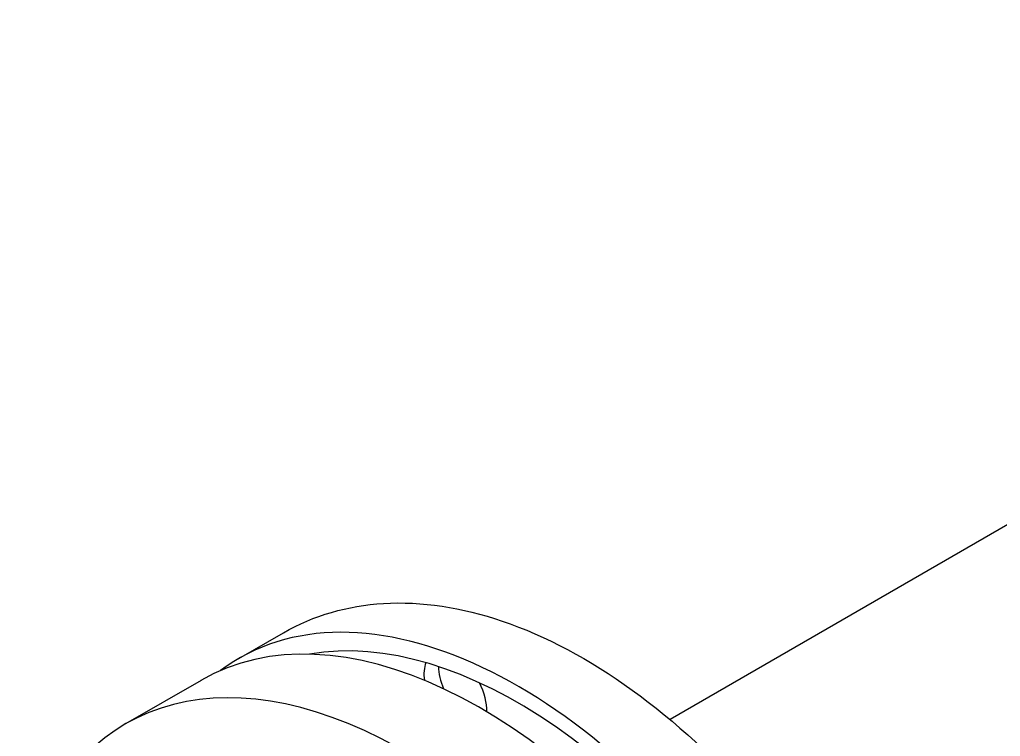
# Model space of a CAD drawing. Header units: millimetres. Extents: x 0 to 100323, y 0 to 59400.
# Drawn here: x 51235.4 to 51532.5, y 10085.8 to 10302.9 of the extents above; entities that cross this region are included whole.
import ezdxf

# ---------------------------------------------------------------- set-up
doc = ezdxf.new("R2010")
doc.units = ezdxf.units.MM
doc.header["$LTSCALE"] = 100
doc.layers.add('Visible', color=7, linetype='Continuous', lineweight=25)

msp = doc.modelspace()

# ---------------------------------------------------------------- linework, layer by layer
at = {"layer": 'Visible'}
for p, q in [((51799.67, 10302.93), (51432.43, 10090.91)), ((51301.8, 10109.37), (51315.4, 10117.22)), ((51290.38, 10102.78), (51267.53, 10089.59))]:
    msp.add_line(p, q, dxfattribs=at)
for centre, major_axis, start_param, end_param in [((51386.41, 9962.81), (-84.62, 146.56), 3.302332, 6.350733), ((51374.99, 9956.22), (-84.62, 146.56), 3.50124, 6.283185), ((51386.41, 9962.81), (-81.54, 141.23), 3.364706, 6.077321), ((51352.15, 9943.03), (-84.62, 146.56), 4.272458, 6.845971), ((51367.43, 10099.2), (-6.73, 11.66), 0.43627, 0.952999), ((51371.78, 10101.71), (6.73, -11.66), 3.950006, 4.511665), ((51367.43, 10099.2), (6.73, -11.66), 0.743591, 1.48055)]:
    msp.add_ellipse(centre, major_axis=major_axis, ratio=0.57735, start_param=start_param, end_param=end_param, dxfattribs=at)
msp.add_open_spline([(51315.4, 10117.22), (51324.47, 10122.46), (51334.81, 10125.43), (51357.24, 10126.78), (51369.39, 10124.87), (51394.81, 10116.25), (51408.12, 10109.12), (51434.03, 10090.42), (51446.62, 10078.77), (51469.73, 10052.32), (51480.25, 10037.53), (51498.26, 10006.27), (51505.76, 9989.81), (51517.01, 9956.71), (51520.75, 9940.08), (51523.99, 9908.16), (51523.47, 9892.87), (51517.83, 9865.34), (51512.76, 9853.02), (51499.71, 9835.18), (51492.69, 9828.76), (51484.63, 9824.11)], degree=3, knots=[3.921085, 3.921085, 3.921085, 3.921085, 4.201924, 4.201924, 4.503246, 4.503246, 4.830838, 4.830838, 5.163175, 5.163175, 5.493564, 5.493564, 5.823008, 5.823008, 6.15341, 6.15341, 6.485749, 6.485749, 6.8131, 6.8131, 7.062678, 7.062678, 7.062678, 7.062678], dxfattribs=at)

doc.saveas('drawing.dxf')
